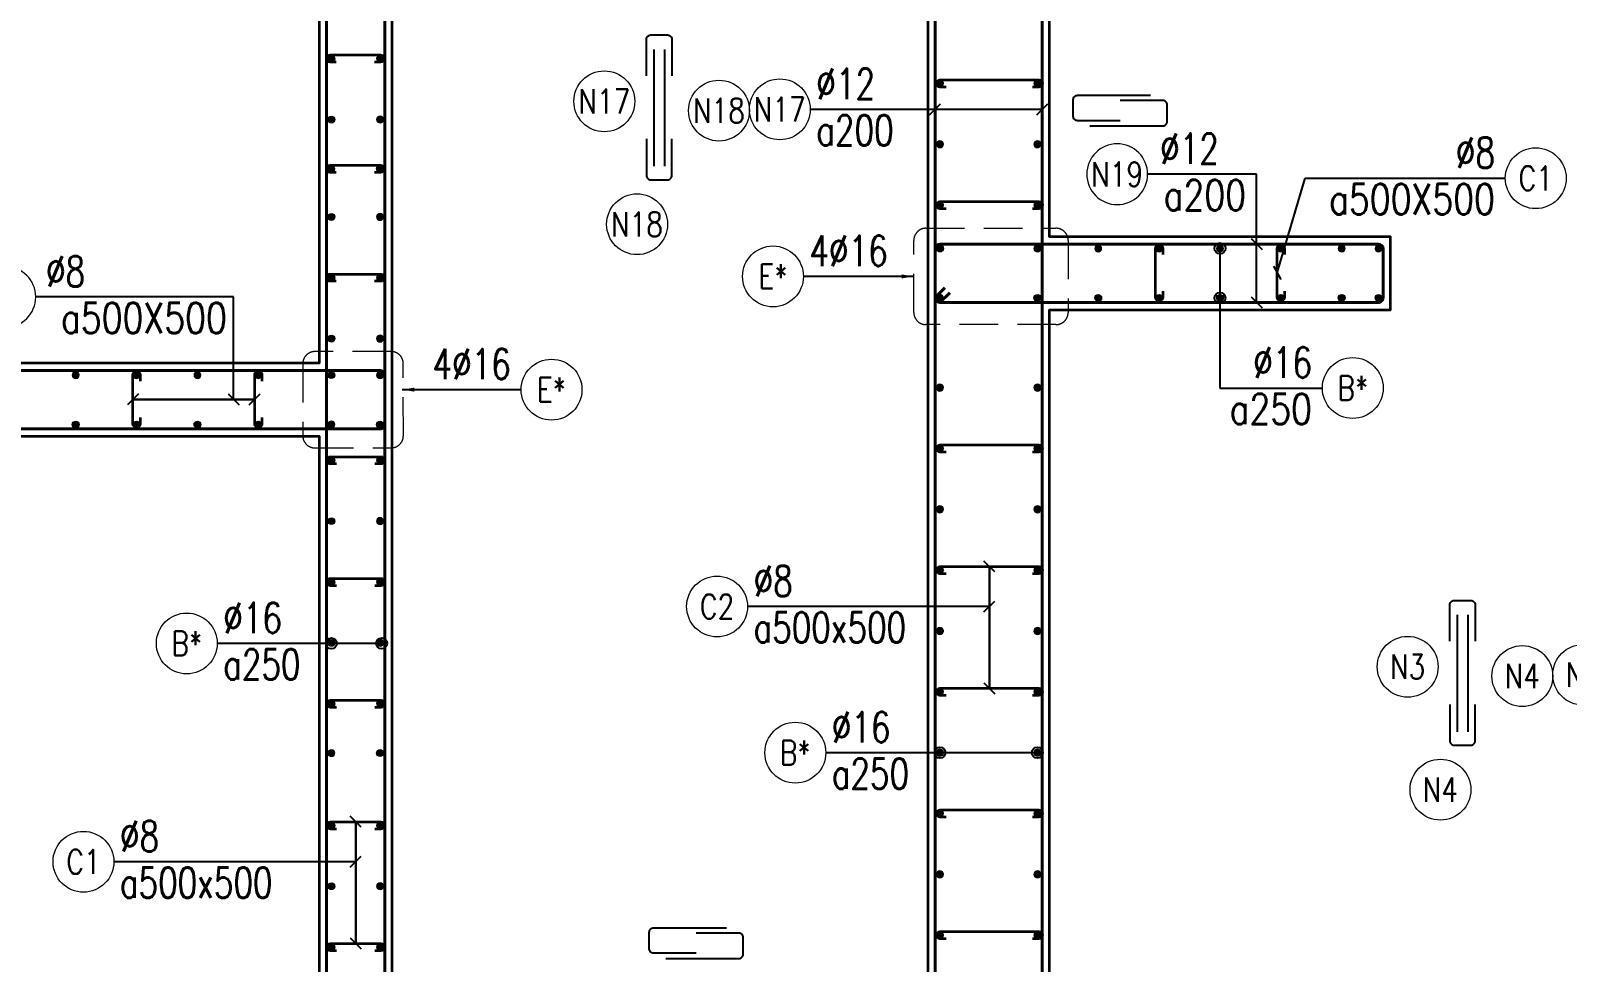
# Model space of a CAD drawing. Header units: millimetres. Extents: x 738475 to 1279438, y -34239 to 156422.
# Drawn here: x 1070368 to 1076680, y 15187 to 19015 of the extents above; entities that cross this region are included whole.
import ezdxf
from ezdxf.enums import TextEntityAlignment as Align

# ---------------------------------------------------------------- set-up
doc = ezdxf.new("R2010")
doc.units = ezdxf.units.MM
doc.header["$MEASUREMENT"] = 0
doc.linetypes.add('HIDDEN', pattern=[9.525, 6.35, -3.175])
doc.linetypes.add('HIDDEN2', pattern=[4.7625, 3.175, -1.5875])
doc.layers.get('0').update_dxf_attribs({"lineweight": 20})
doc.layers.get('Defpoints').update_dxf_attribs({"color": 151, "lineweight": 9})
for name, color, linetype in [('Hidden', 9, 'HIDDEN'), ('Leader', 6, 'Continuous'), ('Ligature', 1, 'Continuous')]:
    doc.layers.add(name, color=color, linetype=linetype)
for name, color, linetype, lineweight in [('KC-LEADER', 153, 'Continuous', 18), ('KC-THEP', 6, 'Continuous', 40), ('NDC_S_DIM', 1, 'Continuous', 15), ('NDC_S_HIDDEN', 8, 'HIDDEN2', 13), ('NDC_S_LEADER', 1, 'Continuous', 15), ('NDC_S_REBAR', 4, 'Continuous', 35), ('NDC_S_STIRRUP', 4, 'Continuous', 40), ('NDC_S_VN TEXT', 7, 'Continuous', 20), ('NDC_S_WALL', 6, 'Continuous', 35)]:
    doc.layers.add(name, color=color, linetype=linetype, lineweight=lineweight)
doc.styles.add('NDC_ARIAL', font='arial.ttf', dxfattribs={"width": 0.85})
doc.styles.add('NDC_DIM', font='', dxfattribs={"width": 0.75})
doc.styles.add('NDC_EN TXT', font='romans.shx', dxfattribs={"width": 0.8})
doc.styles.get('NDC_DIM').set_extended_font_data('Dotum')
doc.dimstyles.new('NDC_1-50', dxfattribs={"dimscale": 50, "dimtxt": 2.5, "dimasz": 1, "dimexe": 1.5, "dimexo": 0, "dimgap": 0.8, "dimtad": 1, "dimdec": 0, "dimdsep": 46, "dimtxsty": 'NDC_ARIAL', "dimblk": 'DIMMARK', "dimcen": 49999.938995, "dimdle": 1.5, "dimclrd": 1, "dimclre": 1, "dimclrt": 3, "dimadec": 0, "dimazin": 0, "dimtfac": 1, "dimtdec": 0, "dimtix": 1, "dimtmove": 2, "dimatfit": 3, "dimfxl": 1, "dimarcsym": 0})
doc.dimstyles.new('NDC_dim_30', dxfattribs={"dimscale": 30, "dimtxt": 2.5, "dimasz": 1.5, "dimexe": 1.5, "dimexo": 2.5, "dimgap": 1, "dimtad": 1, "dimdec": 0, "dimzin": 0, "dimdsep": 46, "dimtxsty": 'NDC_DIM', "dimblk": 'DIMMARK', "dimcen": 0.09, "dimdle": 1.2, "dimclrd": 1, "dimclre": 1, "dimclrt": 3, "dimadec": 0, "dimazin": 0, "dimtfac": 1, "dimtdec": 0, "dimtix": 1, "dimtofl": 0, "dimtmove": 0, "dimatfit": 3, "dimfxl": 6, "dimfxlon": 1, "dimtolj": 1, "dimtzin": 0, "dimarcsym": 0})
doc.dimstyles.new('NDC_dim_50', dxfattribs={"dimscale": 50, "dimtxt": 2.5, "dimasz": 1.5, "dimexe": 1.5, "dimexo": 2.5, "dimgap": 1, "dimtad": 1, "dimdec": 0, "dimzin": 0, "dimdsep": 46, "dimtxsty": 'NDC_DIM', "dimblk": 'DIMMARK', "dimcen": 0.09, "dimdle": 1.2, "dimclrd": 1, "dimclre": 1, "dimclrt": 3, "dimadec": 0, "dimazin": 0, "dimtfac": 1, "dimtdec": 0, "dimtix": 1, "dimtofl": 0, "dimtmove": 0, "dimatfit": 3, "dimfxl": 6, "dimfxlon": 1, "dimtolj": 1, "dimtzin": 0, "dimarcsym": 0})

# ---------------------------------------------------------------- blocks, each defined once
blk = doc.blocks.new('THEP')
at = {"layer": 'KC-LEADER', "color": 6}
blk.add_circle((0, 0), 14, dxfattribs=at)
at = {"layer": 'KC-THEP'}
for p, q in [((-14, 0), (14, 0)), ((9.9, 9.9), (-9.9, -9.9)), ((-9.9, 9.9), (9.9, -9.9)), ((0, 14), (0, -14))]:
    blk.add_line(p, q, dxfattribs=at)
blk = doc.blocks.new('DIMMARK')
at = {"layer": 'NDC_S_DIM', "color": 1}
blk.add_line((-1.5, 0), (1, 0), dxfattribs=at)
at = {"layer": 'NDC_S_DIM', "color": 2, "const_width": 0.1}
blk.add_lwpolyline([(-0.424, -0.424), (0.424, 0.424)], dxfattribs=at)
blk = doc.blocks.new('*U10')
blk.add_circle((2.5, 0), 2.5)
at = {"layer": 'NDC_S_VN TEXT', "color": 3, "style": 'NDC_EN TXT'}
for tag, width, p in [('DK2', 0.75, (-0.85, 0.85)), ('KC2', 0.8, (-0.85, -2.97))]:
    blk.add_attdef(tag, text='', height=2.5, dxfattribs=dict(at, width=width)).set_placement(p, align=Align.RIGHT)
at = {"layer": 'NDC_S_VN TEXT', "color": 7, "style": 'NDC_EN TXT', "width": 0.8}
blk.add_attdef('SH3', text='', height=2, dxfattribs=at).set_placement((2.5, 0), align=Align.MIDDLE)
blk = doc.blocks.new('*U9')
blk.add_circle((2.5, 0), 2.5)
at = {"layer": 'NDC_S_VN TEXT', "color": 3, "style": 'NDC_EN TXT', "width": 0.75}
blk.add_attdef('DK2', text='', height=2.5, dxfattribs=at).set_placement((-0.85, 0.85), align=Align.RIGHT)
at = {"layer": 'NDC_S_VN TEXT', "color": 7, "style": 'NDC_EN TXT', "width": 0.8}
blk.add_attdef('SH3', text='', height=2, dxfattribs=at).set_placement((2.5, 0), align=Align.MIDDLE)
blk = doc.blocks.new('A$C72321851')
at = {"layer": 'Ligature'}
for points in [[(-60.9, -129.3), (-60.9, 170.9, -0.414214), (-43.3, 188.5), (25.8, 188.5, -0.414214), (43.4, 170.9), (43.4, -4.3)], [(-39.7, -4.3), (-39.7, -179.5, 0.414214), (-22.1, -197.1), (47, -197.1, 0.414214), (64.6, -179.5), (64.6, 120.7)]]:
    blk.add_lwpolyline(points, format="xyb", dxfattribs=at)
blk = doc.blocks.new('*U11')
blk.add_circle((-2.5, 0), 2.5)
at = {"layer": 'NDC_S_VN TEXT', "color": 3, "style": 'NDC_EN TXT', "width": 0.75}
for tag, p in [('DK1', (0.5, 0.85)), ('KC1', (0.5, -2.97))]:
    blk.add_attdef(tag, p, '', height=2.5, dxfattribs=at)
at = {"layer": 'NDC_S_VN TEXT', "color": 7, "style": 'NDC_EN TXT', "width": 0.8}
blk.add_attdef('SH2', text='', height=2, dxfattribs=at).set_placement((-2.5, 0), align=Align.MIDDLE)
blk = doc.blocks.new('*U12')
blk.add_circle((-2.5, 0), 2.5)
at = {"layer": 'NDC_S_VN TEXT', "color": 3, "style": 'NDC_EN TXT', "width": 0.75}
for tag, p in [('DK1', (0.5, 0.85)), ('KC1', (0.5, -2.97))]:
    blk.add_attdef(tag, p, '', height=2.5, dxfattribs=at)
at = {"layer": 'NDC_S_VN TEXT', "color": 7, "style": 'NDC_EN TXT', "width": 0.8}
blk.add_attdef('SH2', text='', height=2, dxfattribs=at).set_placement((-2.5, 0), align=Align.MIDDLE)
blk = doc.blocks.new('A$C7BC65A55')
at = {"layer": 'Ligature'}
for p, q in [((-15.2, 372, 0), (-15.2, 38.5, 0)), ((15.2, 372, 0), (15.2, 38.5, 0))]:
    blk.add_line(p, q, dxfattribs=at)
for points in [[(-36.2, 296.5), (-36.2, 400.9, -0.414214), (-24, 413.1), (24, 413.1, -0.414214), (36.2, 400.9), (36.2, 296.5)], [(-36.2, 116.5), (-36.2, 12.2, 0.414214), (-24, 0), (24, 0, 0.414214), (36.2, 12.2), (36.2, 116.5)]]:
    blk.add_lwpolyline(points, format="xyb", dxfattribs=at)
blk = doc.blocks.new('*D942')
at = {"layer": 'Defpoints', "color": 0, "ltscale": 200, "transparency": 16777216}
for p in [(1075346.8, 20098.3), (1079617, 20098.3), (1075346.8, 11098.3)]:
    blk.add_point(p, dxfattribs=at)
at = {"layer": 'NDC_S_DIM', "color": 1, "lineweight": -2, "ltscale": 200, "transparency": 16777216}
for p, q in [((1079317, 20098.3), (1079692, 20098.3)), ((1079617, 11173.3), (1079617, 20023.3)), ((1079317, 11098.3), (1079692, 11098.3))]:
    blk.add_line(p, q, dxfattribs=at)
at = {"layer": 'NDC_S_DIM', "color": 1, "lineweight": -2, "ltscale": 200, "transparency": 16777216, "xscale": 75, "yscale": 75, "zscale": 75}
for p, rotation in [((1079617, 20098.3), 90), ((1079617, 11098.3), 270)]:
    blk.add_blockref('DIMMARK', p, dxfattribs=dict(at, rotation=rotation))
at = {"layer": 'NDC_S_DIM', "color": 3, "ltscale": 200, "transparency": 16777216, "insert": (1079504.4, 15598.3), "char_height": 125, "attachment_point": 5, "rotation": 90, "style": 'NDC_DIM'}
blk.add_mtext('\\A1;9000', dxfattribs=at)
blk = doc.blocks.new('*U13')
blk.add_circle((-2.5, 0), 2.5)
at = {"layer": 'NDC_S_VN TEXT', "color": 3, "style": 'NDC_EN TXT', "width": 0.75}
blk.add_attdef('DK1', (0.5, 0.85), '', height=2.5, dxfattribs=at)
at = {"layer": 'NDC_S_VN TEXT', "color": 7, "style": 'NDC_EN TXT', "width": 0.8}
blk.add_attdef('SH2', text='', height=2, dxfattribs=at).set_placement((-2.5, 0), align=Align.MIDDLE)

msp = doc.modelspace()

# ---------------------------------------------------------------- linework, layer by layer
for centre in [(1072724.622, 18724.567), (1073195.591, 18686.407), (1072859.07, 18219.564), (1076024.594, 16401.272), (1076495.563, 16363.112), (1076159.042, 15896.269)]:
    msp.add_circle(centre, 125)
at = {"layer": 'NDC_S_HIDDEN', "ltscale": 50}
for points in [[(1074045.648, 18203.086), (1074579.812, 18203.086, -0.41421356), (1074629.812, 18153.086), (1074629.812, 17857.202, -0.41421356), (1074579.812, 17807.202), (1074045.648, 17807.202, -0.41421356), (1073995.648, 17857.202), (1073995.648, 18153.086, -0.41421356)], [(1071848.704, 17696.574), (1071535.659, 17696.325, 0.41421356), (1071485.699, 17646.285), (1071485.934, 17350.401, 0.41421356), (1071535.974, 17300.441), (1071849.019, 17300.69, 0.41421356), (1071898.979, 17350.729), (1071898.744, 17646.614, 0.41421356)]]:
    msp.add_lwpolyline(points, format="xyb", close=True, dxfattribs=at)
at = {"layer": 'NDC_S_REBAR'}
for points in [[(1071623.674, 18885.049), (1071598.674, 18885.049, -1), (1071598.674, 18915.049), (1071805.699, 18915.049, -1), (1071805.699, 18885.049), (1071780.699, 18885.049)], [(1074128.349, 18783.282), (1074103.349, 18783.282, -1), (1074103.349, 18813.282), (1074508.817, 18813.282, -1), (1074508.817, 18783.282), (1074483.817, 18783.282)], [(1071623.674, 18431.955), (1071598.674, 18431.955, -1), (1071598.674, 18461.955), (1071805.699, 18461.955, -1), (1071805.699, 18431.955), (1071780.699, 18431.955)], [(1074128.349, 18283.282), (1074103.349, 18283.282, -1), (1074103.349, 18313.282), (1074508.817, 18313.282, -1), (1074508.817, 18283.282), (1074483.817, 18283.282)], [(1075018.349, 17944.829), (1075018.349, 17919.829, -1), (1074988.349, 17919.829), (1074988.349, 18119.829, -1), (1075018.349, 18119.829), (1075018.349, 18094.829)], [(1075518.349, 17944.829), (1075518.349, 17919.829, -1), (1075488.349, 17919.829), (1075488.349, 18119.829, -1), (1075518.349, 18119.829), (1075518.349, 18094.829)], [(1071623.674, 17985.049), (1071598.674, 17985.049, -1), (1071598.674, 18015.049), (1071805.699, 18015.049, -1), (1071805.699, 17985.049), (1071780.699, 17985.049)], [(1070818.349, 17424.829), (1070818.349, 17399.829, -1), (1070788.349, 17399.829), (1070788.349, 17599.829, -1), (1070818.349, 17599.829), (1070818.349, 17574.829)], [(1071318.349, 17424.829), (1071318.349, 17399.829, -1), (1071288.349, 17399.829), (1071288.349, 17599.829, -1), (1071318.349, 17599.829), (1071318.349, 17574.829)], [(1074128.349, 17283.282), (1074103.349, 17283.282, -1), (1074103.349, 17313.282), (1074508.817, 17313.282, -1), (1074508.817, 17283.282), (1074483.817, 17283.282)], [(1071624.914, 17234.528), (1071599.914, 17234.528, -1), (1071599.914, 17264.528), (1071806.938, 17264.528, -1), (1071806.938, 17234.528), (1071781.938, 17234.528)], [(1074128.349, 16783.282), (1074103.349, 16783.282, -1), (1074103.349, 16813.282), (1074508.817, 16813.282, -1), (1074508.817, 16783.282), (1074483.817, 16783.282)], [(1071624.914, 16734.528), (1071599.914, 16734.528, -1), (1071599.914, 16764.528), (1071806.938, 16764.528, -1), (1071806.938, 16734.528), (1071781.938, 16734.528)], [(1074128.349, 16283.282), (1074103.349, 16283.282, -1), (1074103.349, 16313.282), (1074508.817, 16313.282, -1), (1074508.817, 16283.282), (1074483.817, 16283.282)], [(1071624.914, 16234.528), (1071599.914, 16234.528, -1), (1071599.914, 16264.528), (1071806.938, 16264.528, -1), (1071806.938, 16234.528), (1071781.938, 16234.528)], [(1074128.349, 15783.282), (1074103.349, 15783.282, -1), (1074103.349, 15813.282), (1074508.817, 15813.282, -1), (1074508.817, 15783.282), (1074483.817, 15783.282)], [(1071624.914, 15734.528), (1071599.914, 15734.528, -1), (1071599.914, 15764.528), (1071806.938, 15764.528, -1), (1071806.938, 15734.528), (1071781.938, 15734.528)], [(1074128.349, 15283.282), (1074103.349, 15283.282, -1), (1074103.349, 15313.282), (1074508.817, 15313.282, -1), (1074508.817, 15283.282), (1074483.817, 15283.282)], [(1071624.914, 15234.528), (1071599.914, 15234.528, -1), (1071599.914, 15264.528), (1071806.938, 15264.528, -1), (1071806.938, 15234.528), (1071781.938, 15234.528)]]:
    msp.add_lwpolyline(points, format="xyb", dxfattribs=at)
at = {"layer": 'NDC_S_STIRRUP'}
for points in [[(1071783.349, 12988.28), (1071823.349, 12948.28, -0.41421356), (1071803.349, 12928.28), (1071603.349, 12928.28, -0.41421356), (1071583.349, 12948.28), (1071583.349, 20148.282, -0.41421356), (1071603.349, 20168.282), (1071803.349, 20168.282, -0.41421356), (1071823.349, 20148.282), (1071823.349, 12948.28, -0.41421356), (1071803.349, 12928.28), (1071763.349, 12968.28)], [(1074123.349, 20108.282), (1074083.349, 20148.282, -0.41421356), (1074103.349, 20168.282), (1074503.349, 20168.282, -0.41421356), (1074523.349, 20148.282), (1074523.349, 11048.282, -0.41421356), (1074503.349, 11028.282), (1074103.349, 11028.282, -0.41421356), (1074083.349, 11048.282), (1074083.349, 20148.282, -0.41421356), (1074103.349, 20168.282), (1074143.349, 20128.282)], [(1074143.349, 17938.282), (1074103.349, 17898.282, -0.41421356), (1074083.349, 17918.282), (1074083.349, 18118.282, -0.41421356), (1074103.349, 18138.282), (1075903.349, 18138.282, -0.41421356), (1075923.349, 18118.282), (1075923.349, 17918.282, -0.41435759), (1075903.349, 17898.282), (1074103.349, 17898.282, -0.41421356), (1074083.349, 17918.282), (1074123.349, 17958.282)], [(1068543.349, 17418.282), (1068503.349, 17378.282, -0.41421356), (1068483.349, 17398.282), (1068483.349, 17598.282, -0.41421356), (1068503.349, 17618.282), (1071803.349, 17618.282, -0.41421356), (1071823.349, 17598.282), (1071823.349, 17398.282, -0.41435759), (1071803.349, 17378.282), (1068503.349, 17378.282, -0.41421356), (1068483.349, 17398.282), (1068523.349, 17438.282)]]:
    msp.add_lwpolyline(points, format="xyb", dxfattribs=at)
at = {"layer": 'NDC_S_WALL'}
for points in [[(1077353.349, 20198.282), (1077353.349, 11498.282), (1074553.349, 11498.282), (1074553.349, 17868.282), (1075953.349, 17868.282), (1075953.349, 18168.282), (1074553.349, 18168.282), (1074553.349, 19698.282), (1075953.349, 19698.282), (1075953.349, 20198.282), (1073303.349, 20198.282), (1073303.349, 19698.282), (1074053.349, 19698.282), (1074053.349, 14748.282), (1071853.349, 14748.282), (1071853.349, 19698.282), (1072503.349, 19698.282), (1072503.349, 20198.282), (1070653.349, 20198.282), (1070653.349, 19698.282), (1071553.349, 19698.282), (1071553.349, 17648.282), (1068753.349, 17648.282)], [(1068753.349, 17348.282), (1071553.349, 17348.282), (1071553.349, 12898.282), (1072653.349, 12898.282), (1072653.349, 13098.282), (1071853.349, 13098.282), (1071853.349, 14548.282), (1074053.349, 14548.282), (1074053.349, 10998.282), (1077703.349, 10998.282), (1077703.349, 20198.282), (1077353.349, 20198.282)]]:
    msp.add_lwpolyline(points, dxfattribs=at)

# ---------------------------------------------------------------- block references
at = {"layer": 'Hidden', "xscale": 1.44, "yscale": 1.44, "zscale": 1.44}
for p in [(1072949.702, 18402.286, 0.03), (1076249.674, 16078.991, 0.03)]:
    msp.add_blockref('A$C7BC65A55', p, dxfattribs=at)
at = {"layer": 'KC-THEP', "rotation": 189.6685644363809}
for p in [(1071603.377, 18899.528), (1071603.377, 18649.528), (1071803.349, 18446.735), (1071603.377, 18249.528), (1074103.377, 18119.528), (1071603.377, 17999.528), (1074503.349, 17916.735), (1074753.349, 17916.735), (1075003.349, 17916.735), (1075253.349, 17916.735), (1075503.349, 17916.735), (1075753.349, 17916.735), (1075904.787, 17916.735), (1071603.377, 17749.528), (1071603.377, 17599.528), (1071603.377, 17599.528), (1070553.349, 17396.735), (1070803.349, 17396.735), (1071053.349, 17396.735), (1071303.349, 17396.735), (1071803.349, 17396.735), (1071803.349, 17396.735), (1071603.377, 17249.528), (1071603.377, 16999.528), (1071603.377, 16749.528), (1071603.377, 16499.528), (1071603.377, 16249.528), (1071803.349, 16046.735), (1071603.377, 15749.528), (1071603.377, 15499.528), (1071603.377, 15249.528)]:
    msp.add_blockref('THEP', p, dxfattribs=at)
at = {"layer": 'KC-THEP', "xscale": -1}
for p, rotation in [((1071803.349, 18899.829), 350.3314355636191), ((1074103.349, 18798.282), 170.331435563619), ((1074503.349, 18798.282), 170.331435563619), ((1071803.349, 18649.829), 350.3314355636191), ((1074103.349, 18548.282), 170.331435563619), ((1074503.349, 18548.282), 170.331435563619), ((1071603.377, 18446.435), 350.3314355636191), ((1074103.349, 18298.282), 170.331435563619), ((1074503.349, 18298.282), 170.331435563619), ((1071803.349, 18249.829), 350.3314355636191), ((1074503.349, 18119.829), 350.3314355636191), ((1074753.349, 18119.829), 350.3314355636191), ((1075003.349, 18119.829), 350.3314355636191), ((1075253.349, 18119.829), 350.3314355636191), ((1075503.349, 18119.829), 350.3314355636191), ((1075753.349, 18119.829), 350.3314355636191), ((1075904.787, 18119.829), 350.3314355636191), ((1071803.349, 17999.829), 350.3314355636191), ((1074103.377, 17916.435), 350.3314355636191), ((1071803.349, 17749.829), 350.3314355636191), ((1070553.349, 17599.829), 350.3314355636191), ((1070803.349, 17599.829), 350.3314355636191), ((1071053.349, 17599.829), 350.3314355636191), ((1071303.349, 17599.829), 350.3314355636191), ((1071803.349, 17599.829), 350.3314355636191), ((1071803.349, 17599.829), 350.3314355636191), ((1074103.349, 17548.282), 170.331435563619), ((1074503.349, 17548.282), 170.331435563619), ((1071603.377, 17396.435), 350.3314355636191), ((1071603.377, 17396.435), 350.3314355636191), ((1074103.349, 17298.282), 170.331435563619), ((1074503.349, 17298.282), 170.331435563619), ((1071803.349, 17249.829), 350.3314355636191), ((1074103.349, 17048.282), 170.331435563619), ((1074503.349, 17048.282), 170.331435563619), ((1071803.349, 16999.829), 350.3314355636191), ((1074103.349, 16798.282), 170.331435563619), ((1074503.349, 16798.282), 170.331435563619), ((1071803.349, 16749.829), 350.3314355636191), ((1074103.349, 16548.282), 170.331435563619), ((1074503.349, 16548.282), 170.331435563619), ((1071803.349, 16499.829), 350.3314355636191), ((1074103.349, 16298.282), 170.331435563619), ((1074503.349, 16298.282), 170.331435563619), ((1071803.349, 16249.829), 350.3314355636191), ((1071603.377, 16046.435), 350.3314355636191), ((1074103.349, 16048.282), 170.331435563619), ((1074503.349, 16048.282), 170.331435563619), ((1074103.349, 15798.282), 170.331435563619), ((1074503.349, 15798.282), 170.331435563619), ((1071803.349, 15749.829), 350.3314355636191), ((1074103.349, 15548.282), 170.331435563619), ((1074503.349, 15548.282), 170.331435563619), ((1071803.349, 15499.829), 350.3314355636191), ((1074103.349, 15298.282), 170.331435563619), ((1074503.349, 15298.282), 170.331435563619), ((1071803.349, 15249.829), 350.3314355636191)]:
    msp.add_blockref('THEP', p, dxfattribs=dict(at, rotation=rotation))
at = {"layer": 'Leader', "xscale": -1, "rotation": 270.0000000000001}
for p in [(1074847.881, 18684.722), (1073106.36, 15263.806)]:
    msp.add_blockref('A$C72321851', p, dxfattribs=at)
at = {"layer": 'NDC_S_VN TEXT', "xscale": 50, "yscale": 50, "zscale": 50}
for name, p, values in [('*U11', (1073570.534, 18691.575), {'SH2': 'N17', 'DK1': '%%C12', 'KC1': 'a200'}), ('*U10', (1076425.542, 18408.653), {'SH3': 'C1', 'DK2': '%%c8', 'KC2': 'a500X500'}), ('*U13', (1073542.22, 18005.144), {'SH2': 'E*', 'DK1': '4%%C16'}), ('*U9', (1072382.755, 17539.918), {'SH3': 'E*', 'DK2': '4%%C16'}), ('*U10', (1075673.923, 17546.58), {'SH3': 'B*', 'DK2': '%%C16', 'KC2': 'a250'}), ('*U12', (1073312.742, 16648.92), {'SH2': 'C2', 'DK1': '%%c8', 'KC1': 'a500x500'}), ('*U11', (1071134.43, 16497.177), {'SH2': 'B*', 'DK1': '%%C16', 'KC1': 'a250'}), ('*U11', (1076870.506, 16368.28), {'SH2': 'N3', 'DK1': '%%C12', 'KC1': 'a200'}), ('*U11', (1073634.001, 16048.282), {'SH2': 'B*', 'DK1': '%%C16', 'KC1': 'a250'}), ('*U12', (1070710.085, 15600.166), {'SH2': 'C1', 'DK1': '%%c8', 'KC1': 'a500x500'})]:
    msp.add_blockref(name, p, dxfattribs=at).add_auto_attribs(values)
at = {"layer": 'NDC_S_VN TEXT'}
ref = msp.add_blockref('*U10', (1074956.231, 18425.13), dxfattribs=dict(at, xscale=-50, yscale=50, zscale=50))
ref.add_attrib('SH3', 'N19', dxfattribs={"color": 7, "height": 100, "style": 'NDC_EN TXT', "width": 0.8}).set_placement((1074831.231, 18425.13), align=Align.MIDDLE)
ref.add_attrib('DK2', '%%C12', dxfattribs={"color": 3, "height": 125, "style": 'NDC_EN TXT', "width": 0.75}).set_placement((1075248.731, 18467.405), align=Align.RIGHT)
ref.add_attrib('KC2', 'a200', dxfattribs={"color": 3, "height": 125, "style": 'NDC_EN TXT', "width": 0.8}).set_placement((1075360.635, 18276.503), align=Align.RIGHT)
ref = msp.add_blockref('*U10', (1070388.887, 17920.806), dxfattribs=dict(at, xscale=-50, yscale=50, zscale=50))
ref.add_attrib('SH3', 'C1', dxfattribs={"color": 7, "height": 100, "style": 'NDC_EN TXT', "width": 0.8}).set_placement((1070263.887, 17920.806), align=Align.MIDDLE)
ref.add_attrib('DK2', '%%c8', dxfattribs={"color": 3, "height": 125, "style": 'NDC_EN TXT', "width": 0.75}).set_placement((1070592.101, 17963.081), align=Align.RIGHT)
ref.add_attrib('KC2', 'a500X500', dxfattribs={"color": 3, "height": 125, "style": 'NDC_EN TXT', "width": 0.8}).set_placement((1071174.244, 17772.179), align=Align.RIGHT)

# ---------------------------------------------------------------- texts
at = {"layer": 'NDC_S_VN TEXT', "color": 7, "style": 'NDC_EN TXT', "width": 0.8}
for tag, p in [('N17', (1072724.622, 18724.567)), ('N18', (1073195.591, 18686.407)), ('N18', (1072859.07, 18219.564)), ('N3', (1076024.594, 16401.272)), ('N4', (1076495.563, 16363.112)), ('N4', (1076159.042, 15896.269))]:
    msp.add_attdef(tag, text='3', height=100, dxfattribs=at).set_placement(p, align=Align.MIDDLE)

# ---------------------------------------------------------------- dimensions: what is measured, and where the dimension line sits
at = {"layer": 'NDC_S_DIM', "ltscale": 200}
dim = msp.add_linear_dim(base=(1079616.991, 20098.282), p1=(1075346.806, 11098.282), p2=(1075346.806, 20098.282), angle=90, dimstyle='NDC_dim_50', dxfattribs=at)
dim.commit()
dim.dimension.update_dxf_attribs({"geometry": '*D942', "text_midpoint": (1079504.406, 15598.282)})

# ---------------------------------------------------------------- leaders
at = {"layer": 'NDC_S_LEADER'}
for points, dimstyle, override in [([(1074523.349, 18691.394), (1073570.534, 18691.394)], 'NDC_dim_30', {"dimtad": 0, "dimldrblk": 'Oblique'}), ([(1074083.349, 18691.394), (1073570.534, 18691.394)], 'NDC_dim_30', {"dimtad": 0, "dimldrblk": 'Oblique'}), ([(1075403.666, 17898.282), (1075403.666, 18424.949), (1074956.231, 18424.949)], 'NDC_dim_30', {"dimgap": 1, "dimtad": 0, "dimldrblk": 'Oblique'}), ([(1075403.666, 18138.282), (1075403.666, 18424.949), (1074956.231, 18424.949)], 'NDC_dim_30', {"dimtad": 0, "dimldrblk": 'Oblique'}), ([(1075488.349, 18019.829), (1075603.174, 18408.653), (1076425.542, 18408.653)], 'NDC_dim_30', {"dimtad": 0, "dimldrblk": 'Oblique'}), ([(1075253.369, 18120.132), (1075253.311, 17546.399), (1075673.923, 17546.399)], 'NDC_dim_30', {"dimgap": 1, "dimtad": 0, "dimldrblk": 'Origin'}), ([(1073995.648, 18005.144), (1073542.22, 18005.144)], 'NDC_1-50', {"dimgap": 0.8, "dimtad": 0}), ([(1075253.311, 17916.293), (1075253.311, 17546.399), (1075673.923, 17546.399)], 'NDC_dim_30', {"dimgap": 1, "dimtad": 0, "dimldrblk": 'Origin'}), ([(1071201.783, 17499.829), (1071201.783, 17920.805), (1070388.887, 17920.805)], 'NDC_dim_30', {"dimtad": 0, "dimldrblk": 'Oblique'}), ([(1071893.883, 17539.918), (1072382.755, 17539.918)], 'NDC_1-50', {"dimgap": 0.8, "dimtad": 0}), ([(1070788.349, 17499.829), (1071288.349, 17499.829)], 'NDC_dim_30', {"dimtad": 0, "dimldrblk": 'Oblique'}), ([(1071288.349, 17499.829), (1070788.349, 17499.829)], 'NDC_dim_30', {"dimtad": 0, "dimldrblk": 'Oblique'}), ([(1074306.055, 16813.282), (1074306.055, 16313.282)], 'NDC_dim_30', {"dimtad": 0, "dimldrblk": 'Oblique'}), ([(1074306.055, 16313.282), (1074306.055, 16813.282)], 'NDC_dim_30', {"dimtad": 0, "dimldrblk": 'Oblique'}), ([(1074306.055, 16648.919), (1073312.742, 16648.919)], 'NDC_dim_30', {"dimtad": 0, "dimldrblk": 'Oblique'}), ([(1071810.401, 16497.177), (1071134.43, 16497.177)], 'NDC_dim_30', {"dimtad": 0, "dimldrblk": 'Origin'}), ([(1071603.377, 16497.177), (1071134.43, 16497.177)], 'NDC_dim_30', {"dimtad": 0, "dimldrblk": 'Origin'}), ([(1074503.349, 16048.282), (1073634.001, 16048.282)], 'NDC_dim_30', {"dimtad": 0, "dimldrblk": 'Origin'}), ([(1074102.948, 16048.282), (1073634.001, 16048.282)], 'NDC_dim_30', {"dimtad": 0, "dimldrblk": 'Origin'}), ([(1071703.398, 15764.528), (1071703.398, 15264.528)], 'NDC_dim_30', {"dimtad": 0, "dimldrblk": 'Oblique'}), ([(1071703.398, 15264.528), (1071703.398, 15764.528)], 'NDC_dim_30', {"dimtad": 0, "dimldrblk": 'Oblique'}), ([(1071703.398, 15600.165), (1070710.085, 15600.165)], 'NDC_dim_30', {"dimtad": 0, "dimldrblk": 'Oblique'})]:
    msp.add_leader(points, dimstyle=dimstyle, override=override, dxfattribs=at)

doc.saveas('drawing.dxf')
